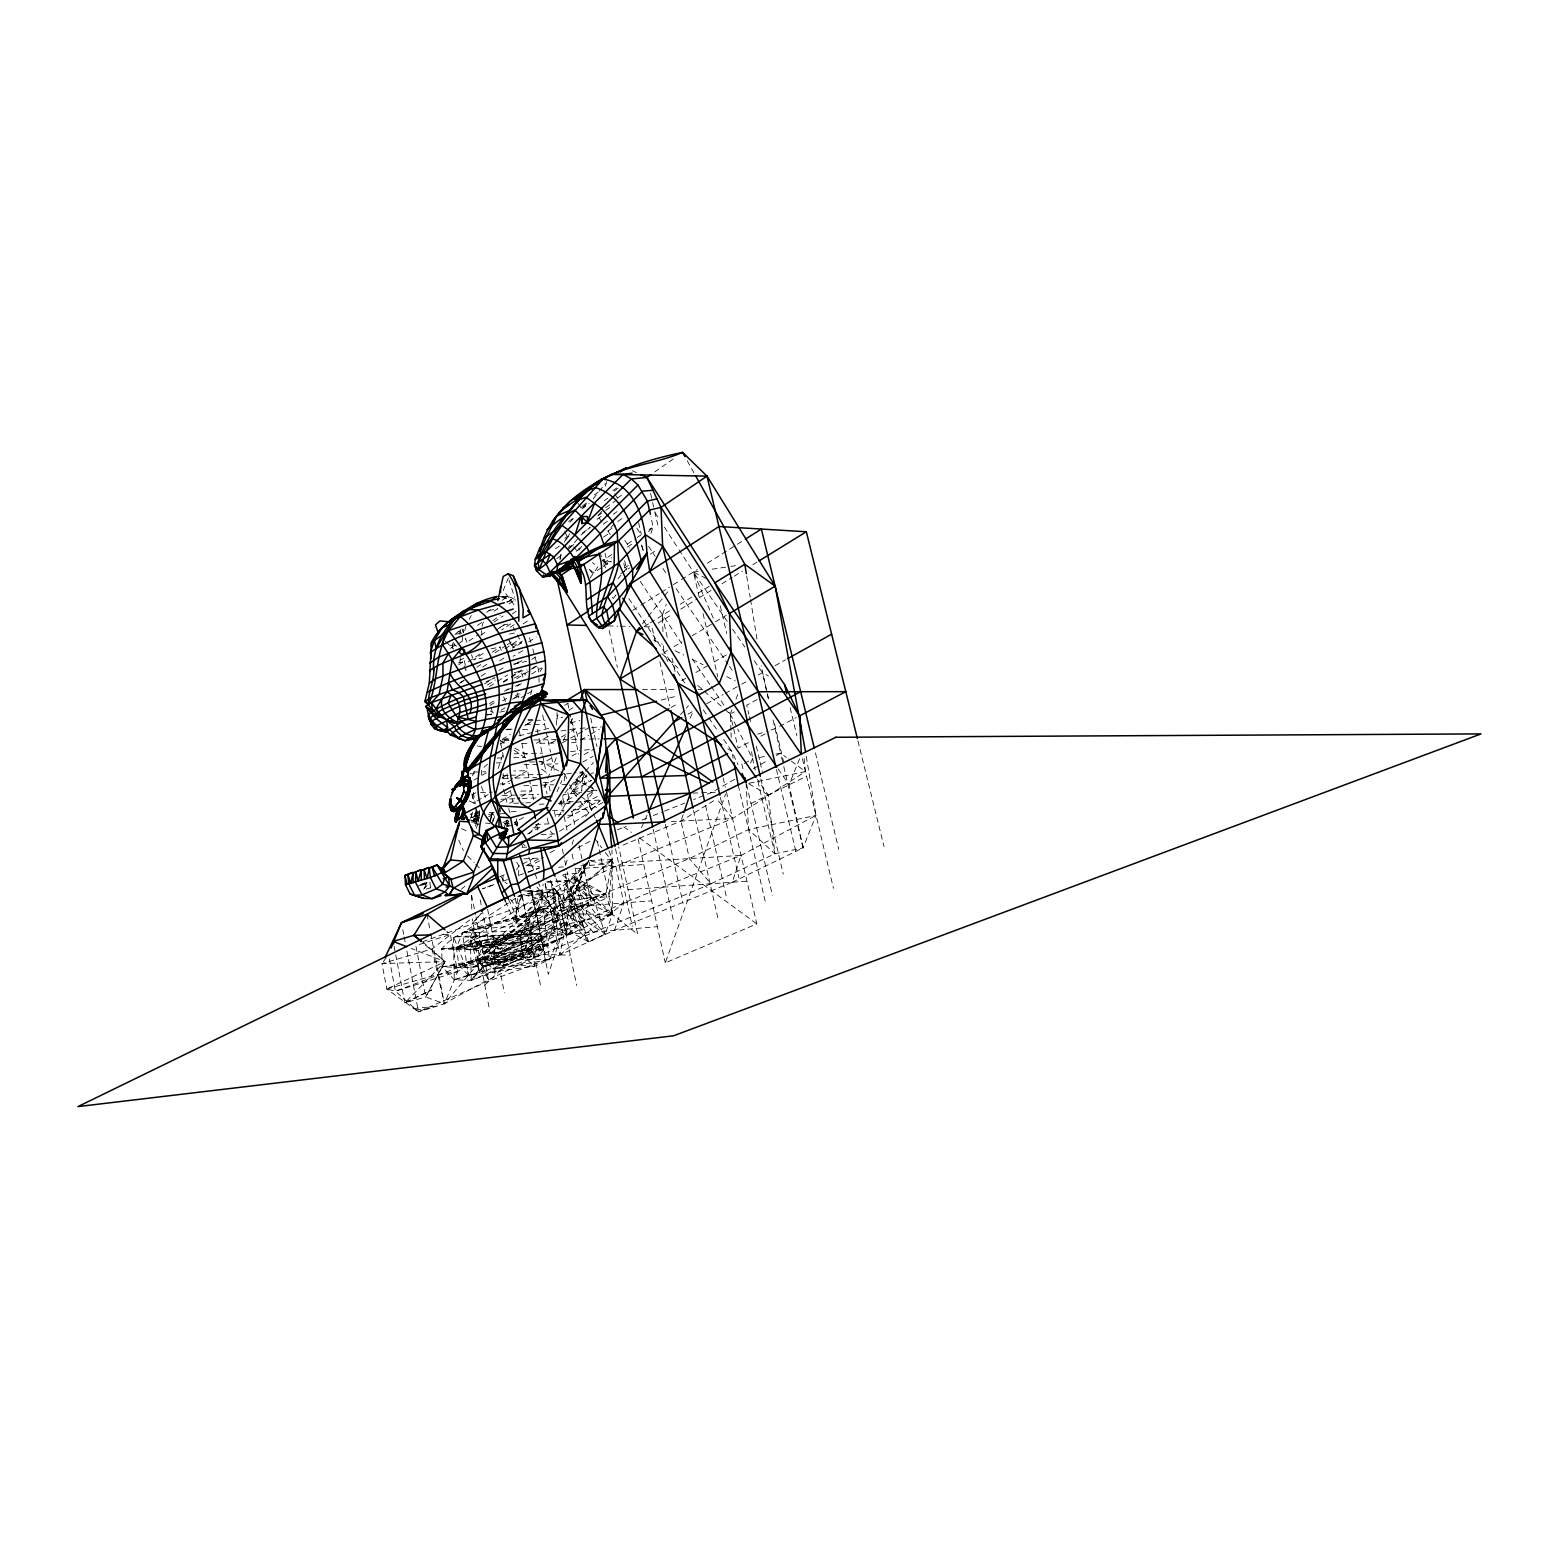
<?xml version="1.0" encoding="UTF-8"?>
<svg xmlns="http://www.w3.org/2000/svg" width="1559" height="1559" viewBox="0 0 1559 1559"><rect width="100%" height="100%" fill="white"/><g stroke="black" fill="none" stroke-linecap="round" stroke-linejoin="round"><path stroke-width="0.75" stroke-dasharray="5 3.75" d="M491.26 967.106L485.726 962.858L483.758 954.05L488.357 947.307L553.231 888.006C567.203 899.017 560.987 920.473 572.484 933.198L588.523 941.772L605.145 934.075L612.434 914.353L611.985 850.064M501.94 965.411L531.424 956.466L531.463 934.114L538.888 933.607L544.072 939.785L544.052 948.983L538.829 955.901L471.266 980.319L454.312 979.851L442.074 966.853L441.723 948.963C466.044 919.635 511.138 924.468 543.35 908.761L555.647 918.641L558.18 939.863L549.411 959.642L534.679 966.268L468.168 975.077L454.312 979.851L453.435 936.647L531.463 934.114L526.182 941.032L526.163 950.308L531.424 956.466L538.829 955.901L538.888 933.607L470.37 937.134L453.435 936.647L471.266 980.319L493.326 970.828M491.709 962.293L488.357 947.307L496.775 946.547L565.488 883.661L574.472 877.113L583.923 885.044L588.23 902.992L584.781 920.239L566.813 935.381L562.546 931.775L556.738 916.263L552.86 898.062L553.231 888.006L574.472 877.113L588.678 860.51L612.473 859.535L609.277 896.698L612.434 914.353L522.713 956.174L482.959 967.048L471.266 980.319L470.37 937.134L473.41 929.437L545.124 923.63L456.436 947.638L441.723 948.963L470.643 949.762L538.868 940.135L471.013 967.652L442.074 966.853L526.163 950.308L544.052 948.983L502.154 967.028M514.47 824.497L515.834 822.84L516.419 824.769M515.756 824.302L515.016 822.08L514.256 822.918M518.562 875.262L518.991 865.908L516.555 862.069M556.505 724.818L557.089 712.658M564.222 780.962L564.65 774.102L576.07 772.66M562.76 797.682L563.695 802.067L581.585 792.303L582.91 771.783L578.35 772.368M503.265 773.595L502.466 785.073L512.911 779.052M597.37 841.236L609.277 896.698L558.882 920.765L515.483 924.234L517.413 918.933L520.024 917.043L541.538 907.124L543.117 884.148M528.111 891.124L552.334 889.448L542.922 894.125L515.483 924.234L517.607 896.308L540.077 890.286M609.004 850.746L612.473 859.535L583.923 885.044L552.86 898.062L483.758 954.05L504.103 952.198L566.891 924.214L612.434 914.353L605.866 894.379L574.472 877.113L573.166 894.184L566.19 913.593L572.484 933.198L585.21 928.365L566.19 913.593L562.37 903.07L565.488 883.661L585.366 863.822M502.758 880.816L503.323 873.605M481.322 774.959L481.712 770.263M460.353 657.723L459.827 662.478L458.346 661.055M462.205 641.041L463.53 629.134M452.773 643.614L452.246 647.998L456.085 645.387M490.403 820.716L492.683 812.317L489.136 821.086M459.924 634.494L460.626 629.7M559.895 559.35L560.636 554.653M560.266 559.135L561.123 554.361M538.888 933.607L470.643 949.762L520.258 935.419L605.866 894.379L612.473 859.535L602.378 864.563L580.279 865.908M469.707 919.946L432.057 949.002L382.013 963.579L386.788 989.01L418.494 1011.81L488.747 981.079L559.895 954.888L564.962 929.476L623.795 902.934L741.032 855.404L815.981 815.415L806.237 756.154M516.633 824.029L516.906 826.289M477.229 819.547L476.645 821.398L473.468 819.469L475.729 811.635L478.574 822.431L476.041 828.862M464.757 630.888L466.083 625.159M530.664 694.612L532.126 688.766M515.444 917.004L521.836 894.184L544.968 900.498M506.811 826.465L508.682 819.917M507.104 825.568L508.78 819.703M504.22 827.751L506.09 821.223M505.759 824.146L506.909 820.073M506.09 824.243L507.299 819.976M490.111 820.697L492.683 812.317M491.923 823.425L494.281 815.24L492.157 814.597M493.19 821.262L495.08 814.714M470.526 818.417L472.299 812.297M471.325 817.072L472.494 812.181M479.548 811.167C475.398 812.103 470.857 835.488 476.742 810.076M476.976 820.19L474.832 819.274L477.58 811.031M479.607 814.48L477.911 820.346C473.605 822.743 479.782 812.414 479.295 810.563M479.646 811.421L477.911 820.346L476.762 819.313M558.005 714.938L556.777 719.05L562.78 717.043M482.043 626.27L483.348 621.983M650.96 533.509L653.046 526.845L650.863 516.36M565.664 864.933L567.788 858.093M572.056 844.432L573.478 839.872M442.074 966.853L522.713 956.174L543.078 893.385L524.194 894.106M545.143 883.934L559.895 954.888L614.48 930.314L732.262 882.258L741.032 855.404L622.158 862.692M585.073 864.271L548.32 974.356L531.073 890.715M614.48 930.314L623.795 902.934L615.863 866.258L603.236 849.772M605.301 486.155L606.841 481.673M683.154 814.616L680.971 821.047L689.39 858.561L710.962 883.778L774.901 853.786L803.08 847.882L815.981 815.415L748.554 829.505L689.39 858.561L572.095 906.831L494.612 944.091L457.644 971.666L395.421 991.193L386.788 989.01L445.036 961.63L422.957 942.182M498.101 768.49L503.479 752.802M726.377 791.836L756.817 923.902L665.303 962.858L725.559 794.116M662.945 631.707L662.244 615.376L666.239 604.424M538.829 955.901L471.013 967.652L482.9 963.832L471.266 980.319L482.959 967.048L558.18 939.863L546.215 946.508L555.647 918.641L482.53 945.943L477.502 959.37L458.794 965.04L456.436 947.638L462.458 932.925L521.836 894.184L513.535 918.27L462.458 932.925L468.168 975.077L490.91 969.795M730.937 730.411L730.216 714.139L731.873 709.871M735.984 699.173L738.459 692.761M472.533 775.797L475.105 769.094M732.262 882.258L803.08 847.882L789.068 784.82L799.592 758.765M508.331 577.96L503.304 590.315L515.893 607.269M389.341 958.999L395.421 991.193L418.494 1011.81L444.373 1003.84L457.644 971.666L450.356 934.465L446.751 931.366M475.32 826.153L479.003 817.306M544.033 787.431L546.78 780.806M547.696 778.604L556.875 756.427M563.345 740.837L565.196 736.374M570.73 723.006L573.498 716.322M534.679 966.268L466.492 962.702L532.944 951.477L464.134 945.241L530.469 930.587L462.458 932.925L528.715 915.835L534.679 966.268L522.713 956.174L520.258 935.419L528.715 915.835L543.35 908.761L549.411 959.642L502.602 967.749M557.031 791.699L561.786 780.708M641.47 827.79L647.277 814.675M690.111 718.192L693.034 711.586M395.752 954.926L404.853 1002.905L425.704 996.961L445.036 961.63L423.035 943.078M558.668 816.507L582.91 771.783L588.523 781.234M469.22 619.332L471.305 615.454M750.464 762.994L752.666 758.921L737.699 729.066M543.078 893.385L456.436 947.638L520.258 935.419L543.078 893.385L559.077 920.063L522.713 956.174L477.502 959.37L482.959 967.048L544.052 948.983M710.962 883.778C621.612 922.499 528.618 954.537 444.373 1003.84L425.704 996.961L445.036 961.63L411.225 948.457M588.523 941.772L575.661 926.572L565.488 883.661L573.166 894.184L588.523 941.772L572.679 913.944L612.434 914.353L588.23 902.992L572.679 913.944L566.891 924.214L566.813 935.381L503.732 966.638M541.538 907.124L565.352 899.913L588.678 860.51L577.298 886.935L574.472 877.113L594.076 900.089L577.473 889.682L600.546 919.946L581.741 907.552L605.145 934.075L589.516 886.116L583.923 885.044L568.45 896.172L562.37 903.07L504.103 952.198L506.09 960.948L502.68 966.015M567.983 548.573L569.97 545.299M564.222 542.181L569.62 533.841M570.165 890.092L588.678 860.51L573.166 894.184L589.516 886.116M516.516 869.805L518.991 865.908L533.451 858.366M515.016 822.08L515.639 824.048L515.016 822.08L525.48 816.448M590.062 578.077L597.799 566.93L592.517 562.526M540.018 671.559L542.279 668.246M383.3 961.747L387.178 956.252M581.682 546.313L577.785 551.769L573.693 546.897M642.425 623.853L646.849 618.26M648.31 616.39L668.967 590.276M593.18 498.802L597.74 493.092M599.241 491.182L605.321 483.563M612.999 598.695L616 595.07L612.258 597.506M618.124 578.623L621.008 575.135M623.912 571.666L627.049 567.924M432.057 949.002L444.373 1003.84L494.612 944.091L495.255 974.979L482.062 909.17M564.865 792.907L582.91 771.783L576.655 775.271M610.31 534.601L607.952 531.073L613.895 524.155M576.538 551.399L579.558 547.93M576.674 796.649L572.64 791.251L586.963 774.784M568.548 549.392L579.636 536.666M581.078 535.01L589.887 527.585M601.949 522.129L597.779 515.912L602.281 510.748M565.859 539.492L568.879 536.062M570.029 522.362L574.375 517.432L568.45 521.622M577.941 503.187L581.838 508.994L586.671 503.557M529.183 833.558L538.81 822.665M680.484 714.626L688.454 705.681M585.599 816.351L600.293 800.313M648.602 531.677L653.046 526.845L649.07 529.514M583.826 772.816L569.308 788.23L579.032 795.129M585.443 771.101L593.511 762.546M423.639 889.098L430.031 882.472M484.674 985.288L499.932 970.575L504.414 992.849M494.612 944.091L479.548 959.526L395.421 991.193M577.882 809.647L586.983 800.936L594.135 790.686L589.653 783.125M484.011 767.359L487.499 764.183M461.386 889.234L464.894 886.194M555.92 878.438L565.352 899.913L612.473 859.535M559.895 954.888L623.795 902.934M498.822 964.261L559.798 918.914L489.74 953.504L555.939 900.771L488.357 947.307M503.499 966.307L566.19 920.979L566.813 935.381L506.09 960.948L485.726 962.858L556.738 916.263L588.23 902.992M594.31 494.905L598.149 492.176M582.735 505.681L586.418 503.05M581.838 508.994L585.775 506.207M612.94 490.598L616.838 487.85M614.207 491.066L618.027 488.376M604.151 500.79L607.874 498.159M617.306 498.217L623.113 494.125M654.819 471.89L674.657 457.976M605.672 507.708L617.072 499.718M571.549 811.752L586.983 800.936L599.046 800.079M564.845 538.225L568.548 535.633M597.779 515.912L603.723 511.742M605.71 510.358L609.666 507.591M597 519.303L602.612 515.386M555.53 548.71L559.389 546.02M582.423 532.983L590.276 527.527M613.291 514.256L617.091 511.644M574.472 877.113L584.781 920.239L575.661 926.572L566.813 935.381L557.537 891.884L575.661 926.572L566.891 924.214L506.09 960.948M569.97 547.209L573.907 544.481M603.197 524.214L608.887 520.258M556.719 558.59L562.448 554.634M502.232 600.273L508.02 596.279L515.288 599.552L507.24 605.048M617.832 521.447L623.736 517.374M455.832 633.519L461.737 629.446M486.642 612.317L490.344 609.764M607.952 531.073L615.747 525.695M494.028 611.264L497.789 608.692L486.778 610.914M507.318 602.164L511.138 599.552L515.405 600.975M603.567 537.095L609.452 533.061M477.483 625.393L483.329 621.398M450.493 648.369L456.261 644.432L447.94 646.069M457.995 644.081L465.673 638.859M492.741 620.696L500.303 615.552M493.95 622.177L503.031 616M468.928 641.002L478.866 634.279M480.718 635.234L486.72 631.161M512.248 613.915L516.146 611.264M495.918 630.284L503.791 624.984L511.196 623.561L501.569 630.011M500.108 627.497L505.954 623.581M611.908 554.478L602.3 560.928L611.206 561.844M627.303 544.149L635.215 538.829M637.202 537.485L641.158 534.834M603.703 562.974L611.576 557.713M627.459 547.053L633.519 543M510.183 627.283L514.178 624.613M474.209 818.806L473.468 819.469L474.832 819.274M601.365 567.729L593.511 572.991L588.6 568.275L592.81 574.043M603.333 566.424L611.186 561.182M458.697 664.758L462.711 662.068L461.425 658.541M523.083 623.931L529.008 619.975M468.265 661.854L482.413 652.442M483.154 653.416L473.39 659.905L482.316 658.093M492.118 652.286L500.069 647.024L501.335 650.493M495.021 652.773L505.038 646.167M507.045 644.841L513.047 640.885M624.711 567.807L628.355 565.391M501.082 965.645L496.775 946.547L562.37 903.07L605.866 894.379L583.923 885.044L612.434 914.353M476.84 667.233L480.776 664.641M505.058 648.797L518.738 639.794M620.794 573.634L629.68 567.885M650.454 554.127L656.553 550.113M482.647 667.077L488.649 663.14M512.463 647.531L522.284 641.08M459.515 683.251L463.53 680.62M460.412 682.803L464.231 680.289M517.198 634.727L521.544 642.737L513.807 647.803L508.741 640.32M499.737 660.821L505.701 656.924M528.754 641.879L536.315 636.949M481.127 676.158L487.188 672.221M522.772 650.707L513.106 656.242M498.919 670.584L504.863 666.745M516.633 825.315L517.841 823.834L516.341 820.833M484.498 683.953L494.281 677.658M514.528 664.602L520.628 660.665M517.861 663.16L521.778 660.646M487.48 685.064L495.372 679.977M489.429 686.603L495.548 682.686M497.574 681.38L507.786 674.833M531.794 659.438L535.789 656.885M503.206 681.653L509.325 677.736M511.371 676.431L521.583 669.922M503.46 682.355L509.247 678.652M511.177 677.424L520.842 671.247L527.078 669.961M531.249 669.103L536.004 666.083M516.731 678.789L530.898 669.805M532.905 668.519L536.959 665.946M504.473 691.222L508.312 688.786M531.6 674.073L541.441 667.837M632.759 610.368L638.898 606.47M640.963 605.184L659.243 593.628M661.269 592.342L669.357 587.236M673.391 584.664L679.393 580.883M681.4 579.617L697.399 569.503M707.396 563.189L735.38 545.494M737.368 544.227L743.37 540.427M489.39 703.752L495.255 700.049M517.237 686.194L521.291 683.641M490.052 705.428L496.171 701.569M559.486 831.298L588.776 812.863L578.019 798.461M502.602 700.965L508.624 697.185M515.249 695.957L519.108 693.541M512.482 699.212L520.063 694.476M501.121 710.222L505.135 707.728M525.383 695.119L519.186 698.978L516.672 692.138M527.449 693.833L533.665 689.974M713.749 800.722L680.971 821.047L622.606 845.27M644.432 626.406L648.388 623.97M650.376 622.743L670.214 610.446M680.192 604.268L692.254 596.805M698.296 593.063L709.345 586.223M658.132 623.093L672.553 614.207M680.776 609.14L697.243 598.987M699.309 597.721L711.664 590.101M721.953 583.768L732.243 577.415M734.308 576.148L742.532 571.081M752.822 564.728L756.933 562.195M588.211 794.311L594.135 790.686L583.67 792.03M502.173 739.336L510.417 734.367M524.837 725.656L531.015 721.914M500.322 744.033L508.624 739.024L502.407 739.141M564.553 705.37L568.47 703.012M526.961 724.233L533.003 720.628M667.798 661.347L663.861 652.675L669.922 649.051M673.936 646.654L681.985 641.86M692.079 635.819L713.691 622.879M715.542 621.768L726.221 615.396M572.991 707.708L569.171 709.988L570.672 716.984M502.095 777.98L507.961 774.492M474.014 780.085L480.094 776.499M482.121 775.291L486.194 772.894M548.242 736.335L536.354 743.331L555.608 742.98M551.145 743.058L559.252 738.323M561.279 737.134L569.386 732.418M571.412 731.229L575.446 728.852L570.36 721.193M505.389 793.784L509.228 791.543L513.32 791.407M472.241 794.778L475.807 792.713M681.712 680.659L685.746 678.321M695.899 672.475L710.202 664.231M714.295 661.873L726.942 654.566M514.996 777.844L527.546 770.614L513.827 771.003M580.396 740.174L588.834 735.302M590.939 734.094L599.377 729.242M469.317 800.956L473.488 803.002L481.887 798.169M483.992 796.961L488.201 794.544M551.048 758.395L540.778 764.3L557.83 763.852M569.639 784.82L572.64 791.251L591.329 780.63M734.659 779.305L711.703 792.381L693.716 799.514M753.445 768.606L768.061 760.285M776.401 755.53L780.572 753.153L786.321 757.421M562.292 742.863L568.509 739.336M570.575 738.148L583.008 731.093M585.093 729.924L589.244 727.585M472.455 817.267L479.919 813.038L470.935 813.408M499.854 802.3L511.625 795.636M584.001 754.634L593.901 749.041M671.072 707.494L677.424 703.908M509.54 803.275L519.634 797.584M521.661 796.454L531.755 790.764L519.478 791.192M582.657 762.117L592.829 756.407M488.571 816.819L492.566 814.577M554.907 779.578L545.163 785.054L547.014 793.843M688.006 714.119L692.138 711.8M706.597 703.752L723.142 694.554M725.208 693.404L737.621 686.506M741.753 684.206L745.884 681.907M758.278 675.008L762.409 672.708L768.451 675.943M774.998 665.712L785.483 659.866M571.919 756.018L577.98 752.646M502.992 822.626L507.123 820.346M587.041 776.148L572.601 784.138L585.015 783.729L591.27 780.299M589.107 775.018L595.285 771.588M744.384 763.481L752.666 758.921L755.316 770.165M526.533 865.537L539.336 858.541M550.015 852.715L556.407 849.207M724.818 709.364L730.216 714.139L734.328 711.898M757.07 699.543L746.683 705.194L748.827 714.295M527.624 833.987L539.453 827.615L538.557 823.386M597.311 796.474L588.737 801.092L580.455 801.404M547.501 838.274L553.62 834.981L550.522 831.259M567.632 817.754L599.299 800.819M573.264 809.842L590.471 809.121L606.685 800.469M577.804 847.765L590.569 841.022M495.216 967.398L584.781 920.239L605.145 934.075M748.378 742.688L738.109 748.047L730.216 714.139L726.143 708.215M760.831 736.16L768.977 731.892M775.661 728.404L766.385 731.639M779.5 726.397L796.259 717.608M539.648 860.802L531.561 864.992L523.181 865.596M460.139 660.159L463.686 658.385M580.825 507.649L589.068 503.557M550.639 914.626L569.093 905.506M751.029 803.489L806.568 776.226M420.365 884.81L424.633 882.764M514.587 698.198L520.901 695.158M405.321 1002.418L431.726 989.965L404.931 1002.827L445.036 961.63L382.013 963.579M514.392 677.97L524.974 673.098L525.597 677.132M422.47 941.811L557.401 893.307L615.863 866.258L732.535 818.592L805.457 771.588L803.937 757.05M506.636 690.228L513.164 687.207M515.347 686.194L519.712 684.187M441.723 948.963L544.072 939.785L482.959 967.048L482.53 945.943L473.41 929.437L479.198 971.822L470.37 937.134L531.463 934.114L453.708 949.295L531.463 940.662L454.059 967.184L531.424 956.466M528.715 915.835L456.436 947.638L522.713 956.174M486.213 681.673L494.963 677.931M499.737 876.645L504.2 874.794M617.306 829.836L626.289 826.27M642.035 820.034L651.019 816.468M653.26 815.571L662.263 812.005M664.504 811.109L684.732 803.08M493.891 884.596L482.53 888.805L493.93 884.732M502.992 881.225L507.532 879.549M518.894 875.34L525.695 872.806M527.975 871.968L539.336 867.759M528.053 872.319L539.414 868.168M419.235 944.501L450.356 934.465L440.612 934.698M418.241 885.941L426.328 883.505L423.931 889.819L430.615 887.812M421.846 885.142L429.914 882.706L431.063 891.573M454.312 979.851L490.598 968.841M462.458 932.925L543.35 908.761M506.519 602.105L515.288 599.552M386.788 989.01L437.007 974.589L457.644 971.666M503.713 597.506L508.02 596.279L499.231 596.356M757.518 734.114L764.183 732.243M502.466 739.999L509.501 738.225M518.894 735.867L532.983 732.321M535.322 731.717L549.411 728.189M570.536 722.869L579.929 720.492M661.172 700.049L677.366 695.977M486.681 715.113L493.053 713.671L490.793 707.494M499.737 712.171L506.402 710.67M513.457 664.076L526.611 661.347M514.217 672.611L520.842 671.247L523.006 677.093M759.642 757.479L766.619 756.037M775.914 754.127L780.572 753.153L783.242 764.397M749.216 783.222L805.457 771.588L788.23 758.824M458.541 662.926L462.711 662.068M490.988 648.836L500.069 647.024M511.099 644.822L521.544 642.737M509.481 634.026L516.107 632.72L513.164 627.225M454.877 634.377L463.432 632.72L461.99 628.803M698.062 571.315L693.404 572.036L678.886 549.567M712.093 569.21L728.462 566.735M730.801 566.385L735.458 565.683M560.987 730.957L575.446 728.852L578.72 739.629M544.072 939.785L482.53 945.943L475.105 941.811L520.258 935.419M568.762 803.372L559.817 804.561L563.345 794.681L581.585 792.303M575.446 802.476L586.983 800.936L595.402 818.007M584.391 750.132L591.524 749.314M413.603 1008.595L436.851 1006.159M415.61 1009.92L429.329 1008.478M570.516 751.555L579.714 750.639M580.045 728.423L586.944 727.78M486.973 714.724L493.053 714.158M517.607 896.308L542.922 894.125L558.882 920.765L550.444 880.367M540.544 936.589L657.372 926.67M534.99 909.638L651.701 900.829M565.352 899.913L609.277 896.698M628.024 889.663L746.975 881.205M546.78 881.751L577.532 879.705M547.462 882.277L569.035 880.835M563.247 874.326L584.917 872.943M558.473 867.252L563.325 866.96M575.973 868.753L643.731 864.524M523.766 858.931L543.662 857.762M591.621 727.449L601.209 726.942M521.914 847.336L526.747 847.083M541.109 834.63L557.381 833.812M572.679 913.944L584.001 927.761L568.45 896.172L605.866 894.379M507.006 825.802L514.139 825.471M535.555 824.477L552.198 823.717M533.314 827.907L539.453 827.615M671.383 821.496L732.535 818.592L717.647 799.864M572.64 791.251L582.014 790.842M591.387 790.413L596.084 790.199M556.505 814.636L561.298 814.441M567.846 815.318L572.621 815.104M489.429 812.648L494.164 812.434M511.177 811.732L519.498 811.382M552.49 810.699L564.027 810.212M488.474 814.285L497.906 813.895M500.264 813.798L507.318 813.486M539.317 804.249L544.033 804.054M558.219 803.489L570.048 803.021L567.047 788.893M513.691 803.294L523.376 802.924M525.792 802.827L530.625 802.651M559.467 802.222L574.219 801.657M500.907 799.26L519.829 798.559M522.207 798.481L536.393 797.955M692.82 793.102L715.893 792.225M480.542 792.537L492.41 792.128M502.427 795.597L538.829 794.291M523.766 785.755L553.64 784.762M562.097 784.489L568.392 784.274M500.069 783.982L509.715 783.67M543.487 782.599L548.3 782.443L550.113 791.037M503.167 778.487L512.716 778.194M515.113 778.116L536.647 777.473M474.014 772.095L485.843 771.763M503.284 775.486L508.117 775.349M510.553 775.271L534.756 774.57M537.192 774.492L544.442 774.297M496.386 762.877L501.141 762.76M529.67 762.039L536.803 761.864M539.18 761.805L543.935 761.688M523.96 764.728L538.381 764.358M497.146 758.064L501.862 757.947M513.691 757.674L525.519 757.401M514.022 753.796L542.668 753.172M502.446 596.395L508.02 596.279M521.973 743.604L529.164 743.468M571.549 742.688L576.187 742.591M504.083 743.312L500.127 740.583L509.793 740.428M533.938 739.999L560.519 739.551M562.935 739.492L599.182 738.869M504.239 823.464L508.604 823.386M507.571 729.203L512.093 729.144M505.623 729.709L512.892 729.612M522.577 729.476L529.846 729.378M525.617 724.526L544.637 724.292M527.975 719.498L532.671 719.459M528.111 720.375L532.964 720.336M535.4 720.297L545.124 720.2M470.077 773.751L474.696 773.732M642.483 689.565L676.255 689.565M697.984 689.565L702.797 689.565M549.411 959.642L477.502 959.37L547.618 944.715L475.105 941.811M608.185 625.919L617.91 626.133M620.346 626.192L630.07 626.406M644.666 626.737L651.954 626.893L655.637 643.165M534.055 954.011L570.341 955.238M504.941 823.776L509.481 823.932M506.694 826.114L509.247 826.212M471.422 822.022L478.574 822.431L475.748 806.217M527.644 891.066L557.401 893.307L576.674 985.483M531.989 891.378L544.87 954.381L528.637 927.624L522.07 895.236M523.551 890.774L557.401 893.307L550.113 881.127M485.492 823.055L490.111 823.464M528.696 865.732L539.453 866.726M477.132 745.943L481.517 746.527M474.423 819.352L477.035 819.8M471.403 820.638L478.905 822.158M474.443 823.366L479.159 824.302M501.745 597.448L511.138 599.552M590.978 861.055L614.012 866.453M470.701 819.976L478.574 822.431L475.027 805.984M479.704 818.085L470.389 814.383M471.364 817.189L478.243 819.683M461.561 828.686L467.271 831.22M632.33 470.721L636.462 472.63M706.363 578.525L693.404 572.036L699.874 599.923M653.689 639.95L662.283 644.276M675.164 650.746L683.758 655.053M692.352 659.379L703.09 664.777M726.708 676.645L735.302 680.971M500.127 740.583L504.298 742.747M514.723 748.145L529.319 755.706M539.745 761.104L558.668 770.887M560.792 771.997L567.203 775.31M575.739 779.714L586.418 785.249M588.542 786.34L597.078 790.764M768.256 795.032L746.079 782.228L748.554 829.505L774.901 853.786L768.256 795.032L757.362 779.325M457.995 631.122L461.912 633.519M490.189 710.826L493.462 712.931M727.78 748.71L731.853 751.341L737.953 764.573M513.963 750.113L529.768 761.006M541.636 769.172L547.56 773.245M580.981 796.513L596.532 807.543M623.756 826.874L631.531 832.389M492.469 813.895L491.397 813.252L491.962 814.285M470.37 937.134L482.53 945.943M639.521 837.943L756.817 923.902M496.775 946.547L504.103 952.198M504.902 882.024L507.182 883.817M521.154 842.62L526.786 847.044M562.487 875.106L637.709 934.27L618.728 846.849M556.738 916.263L564.085 922.597L498.178 952.724L560.246 904.571L552.86 898.062M661.737 653.611L677.951 667.954M697.789 685.473L723.006 707.767M445.465 641.353L453.747 649.109M467.622 856.008L474.209 862.673M475.846 864.329L480.796 869.337M584.781 920.239L553.231 888.006L562.546 931.775M458.794 965.04L468.168 975.077M536.939 887.071L542.922 894.125L537.68 880.679M593.044 932.126L572.095 906.831L564.241 869.493M453.143 642.425L457.391 647.706M568.45 896.172L577.629 908.04L565.488 883.661M594.836 838.761L601.832 847.921M500.751 876.489L503.518 880.172M516.731 824.633L517.413 825.666M510.475 899.231L516.711 907.962M778.116 768.899L789.068 784.82M640.203 581.293L682.647 645.017M692.157 658.833L709.832 684.518M711.177 686.486L724.779 706.246M628.823 598.539L685.609 684.245M703.284 709.91L707.377 715.815M708.741 717.803L718.251 731.6M723.688 739.492L731.853 751.341L733.139 758.161M727.215 621.378L693.404 572.036L714.256 620.424M732.633 629.271L744.812 647.043M754.283 660.86L762.409 672.708L766.892 691.533M676.138 588.659L728.072 664.29M729.456 666.278L732.184 670.273M624.828 540.447L629.992 548.144M602.787 559.7L606.548 565.313M614.675 493.774L618.592 499.835M636.851 528.111L640.768 534.172M648.602 546.293L655.131 556.388M662.965 568.509L666.882 574.569M598.968 552.432L606.763 564.455M655.15 512.794L659.106 518.913M664.387 527.098L677.561 547.521M550.152 881.322L557.401 893.307M520.219 842.406L523.824 848.388M687.285 460.84L694.34 473.507M730.216 714.139L736.627 726.942M564.65 774.102L568.645 782.676M603.742 563.929L605.555 567.963M508.565 899.27L517.413 918.933M458.697 840.067L463.393 850.571M505.447 901.277L515.483 924.234M536.803 878.438L528.287 855.852M481.361 786.496L485.609 797.351M564.826 531.132L567.164 537.309M509.559 640.671L513.008 650.006M503.732 696.834L505.623 701.979M465.537 638.508L466.959 642.347M471.461 654.644L472.747 658.151M464.134 665.966L466.258 671.793M529.339 637.612L531.892 644.763M534.756 657.06L537.582 665.069M509.033 580.123L514.587 597.389M623.736 563.481L625.12 568.139M508.721 808.614L509.929 812.804M589.107 862.108L589.965 865.323M530.859 890.637L535.809 909.306L591.757 905.077L582.969 863.783M515.133 898.53L520.024 917.043L575.758 912.717L567.125 871.754M503.576 789.361L506.948 802.261M547.112 818.085L548.807 824.672M857.976 740.973L884.031 846.615M521.232 895.061L525.773 913.34L583.709 908.916L574.082 863.394M815.435 752.9L838.761 849.382M790.14 707.767L796.863 735.712M802.398 758.785L833.461 888.299M464.212 660.587L466.316 669.337M767.437 693.891L768.548 698.49M774.55 723.805L783.924 763.189M783.787 766.638L803.08 847.882M776.479 769.522L796.006 852.013M749.353 716.575L750.97 723.415M756.329 746.254L759.584 760.032M760.11 762.332L762.273 771.51M720.277 605.827L726.786 633.578M760.85 778.643L783.261 874.112M757.947 781.41L774.901 853.786M741.831 764.007L743.429 770.828M746.625 784.586L772.446 895.392M532.847 648.875L534.289 655.014M703.07 613.622L717.783 676.898M738.323 785.483L765.527 902.7M723.162 777.883L725.305 787.178M650.551 493.404L652.13 500.244M652.656 502.524L653.689 507.084M654.741 511.644L658.444 527.721M720.414 797.545L738.888 877.951M662.244 615.376L667.369 637.826M671.987 658.112L675.086 671.676M705.603 805.652L726.923 899.231M638.605 522.616L641.197 534.016M766.677 691.631L761.26 665.635M767.223 694.008L768.295 698.744M773.089 720.024L780.572 753.153M659.847 661.757L669.844 705.896M693.502 810.427L718.114 919.147M624.613 560.733L626.66 569.776M605.028 553.172L607.523 564.377M665.459 824.36L683.056 903.324M609.199 630.518L617.364 667.427M653.182 829.213L673.917 922.87M638.099 838.859L665.303 962.858M590.764 718.036L596.941 746.488M545.143 883.193L554.497 928.95M615.493 848.759L632.311 926.358M472.494 794.233L474.521 803.626M567.885 703.986L568.743 707.981M571.179 719.303L578.642 754.088M582.579 772.368L585.015 783.729M587.353 794.583L590.471 809.121M571.763 811.089L574.608 824.477M579.071 845.465L582.481 861.484M542.649 714.899L550.541 752.159M551.516 756.797L554.829 772.426M560.948 801.384L563.228 812.181M564.183 816.663L567.164 830.713M572.095 854.059L573.576 861.055M537.095 729.281L538.576 736.218M539.063 738.537L546.352 773.225M554.419 811.518L555.686 817.501M562.331 849.051L564.261 858.132M564.728 860.412L566.638 869.493M532.009 891.534L544.87 954.381M519.283 731.015L520.511 736.861M521.875 743.37L525.656 761.533M526.124 763.793L530.352 784.041M530.82 786.282L534.074 801.833M500.614 742.961L502.076 750.074M502.563 752.451L503.538 757.206M506.967 773.81L508.448 780.923M510.397 790.413L512.833 802.281M516.263 818.884L517.744 825.997M540.408 984.976L528.637 927.624L564.962 929.476L479.548 959.526L488.747 981.079L475.943 916.887M536.881 825.432L537.836 830.09M487.616 909.209L498.607 963.949M480.191 899.855L481.595 906.831M471.656 895.392L475.476 914.509M488.98 1006.958L472.163 918.68M426.991 914.334L430.206 930.898M430.674 933.256L444.373 1003.84M416.019 946.566L425.704 996.961M402.807 929.71L403.703 934.445M404.151 936.803L405.515 943.897M406.86 950.932L418.494 1011.81M394.076 946.079L395.323 952.705M473.312 792.303L475.339 803.898M471.909 793.882L473.488 803.002M746.722 576.051L750.171 597.272M750.561 599.63L757.05 639.697M537.913 667.116L538.868 673.215M751.613 751.691L752.315 756.505M481.556 630.635L481.848 635.098M731.035 732.749L731.229 737.388M663.549 645.699L663.861 652.675M471.266 895.334L471.812 909.345M539.005 677.678L539.122 682.121M481.224 913.477L472.338 923.357L481.302 913.496M427.185 882.55L420.54 885.142L427.185 882.55M643.263 550.58L641.08 543.623L643.243 550.58"/><path stroke-width="1.5" d="M431.453 646.771L431.453 642.503C438.352 628.219 451.467 618.416 465.186 611.225M433.636 670.857C430.986 633.558 462.653 603.742 497.048 596.376L492.371 599.63M513.281 609.004L448.661 630.577L431.453 642.503L429.31 683.076L424.886 701.511L439.58 716.614L454.41 723.24L476.216 716.926C478.438 707.084 479.159 695.645 472.825 687.11C459.281 675.105 452.578 658.678 442.152 644.315L445.699 632.642L454.858 618.767L478.399 610.056L504.337 602.748M482.316 684.245L431.531 702.583L425.685 706.422L427.185 708.098C427.79 719.323 437.105 727.702 447.141 731.21L450.298 734.874L465.108 740.778L473.546 739.063L479.821 735.185C499.25 696.6 471.091 660.159 448.661 630.577L460.314 616.507L468.811 609.569L483.037 601.599L499.426 598.734M503.927 715.23L539.414 700.069L586.359 699.718L604.288 719.44C605.262 751.808 611.771 785.853 602.846 817.851L558.531 846.108L504.083 860.626L489.312 860.471L481.049 846.44L484.459 834.221L484.888 833.247L483.972 843.477L486.096 830.479L495.372 825.939L507.182 828.608L507.26 830.83L500.303 835.234M536.277 566.229L536.53 570.711C556.29 558.512 570.243 538.108 587.373 522.44L587.49 516.516L580.883 516.536L546.098 551.75L535.302 559.311L534.503 565.176L536.53 570.711L542.824 577.2L550.6 575.7M463.997 808.634C464.368 811.265 458.288 819.449 463.608 819.527L464.757 818.124M566.385 765.917L567.671 759.779L568.782 715.055L557.596 702.018L539.414 700.069L474.501 739.609L463.218 772.407M468.382 771.978L468.285 775.622L467.778 768.158L461.659 771.783L461.912 778.818L462.711 780.591L464.465 779.831M468.947 783.943C468.557 793.862 464.27 806.51 454.059 810.056L451.623 808.77L453.708 810.154L456.768 809.374L460.275 806.354L468.382 790.121M497.672 859.243L497.867 882.433M501.998 828.199L495.138 795.869L501.686 770.458L511.04 743.799L531.307 707.143L539.414 700.069L556.173 731.658L567.671 759.779L546.079 807.62C554.244 818.144 558.044 832.896 558.531 846.108L553.757 846.712M535.439 818.456L534.016 811.479L521.486 803.703C502.446 775.758 509.774 739.356 522.168 710.319L540.466 703.966L586.359 699.718L582.053 711.489L580.533 763.676L549.45 811.362L521.895 831.96L508.526 846.751L506.129 859.418L504.083 860.626M539.706 551.184C554.595 489.078 627.147 463.841 682.608 452.402L707.006 476.119L775.154 586.145L805.457 751.419M518.796 621.145C519.069 605.067 518.699 586.886 508.156 573.829L503.187 576.46L497.867 600.605M526.24 703.499L533.256 702.836L545.026 695.002M473.507 835.312L463.354 861.055L443.789 873.508L448.446 877.093L449.655 885.999L444.997 891.904L431.979 898.686L423.541 898.335L410.056 893.989L405.496 884.694L404.97 875.417L412.745 872.397L407.834 874.541L410.758 883.505L413.057 872.962L415.922 872.066L415.454 882.238L422.002 894.885L431.979 898.686L441.002 895.646M482.082 839.697L482.491 838.723L481.965 849.441L484.031 849.187M603.138 813.057L602.846 817.851L603.547 813.057M605.613 772.329L607.075 748.378L595.519 780.806L554.692 825.062L526.747 840.028L507.474 853.611L492.566 853.436L485.141 842.289L485.667 831.473L493.073 827.848M462.458 783.943L462.77 779.325M451.019 799.592L450.765 803.567M543.428 879.549L544.072 870.351L540.895 848.992M470.74 788.406L470.077 778.682M482.491 838.723L481.77 848.798L483.68 835.994L481.419 847.609M545.143 693.989L546.254 692.332L542.474 690.481L541.285 692.06L545.143 693.989L541.343 693.736L534.269 697.614M580.611 569.269C592.245 587.041 578.331 615.396 598.714 627.77L602.495 628.472L614.421 620.716L627.049 592.595L627.42 587.685L625.393 577.824L618.67 563.013L617.189 531.307L612.551 521.174L601.618 508.624L585.989 497.243L579.539 499.64C561.883 517.705 545.747 538.167 538.186 562.624L539.141 569.892L546.391 574.764L553.036 573.868L573.42 562.643L558.122 573.069L567.71 569.171L572.328 566.034L555.784 572.153L549.197 576.479C570.594 561.922 592.79 546.235 618.553 540.876L649.557 510.066L660.997 507.396L707.006 476.119L775.934 767.164M450.999 802.982L451.311 798.89M433.655 667.973C435.019 680.581 427.4 692.293 428.608 704.512C438.878 680.659 434.786 653.104 448.661 630.577M449.966 803.567L450.278 799.494L449.538 805.36M518.621 711.177C525.714 702.661 535.75 694.125 547.131 694.067L543.409 691.124L547.131 694.067L538.985 695.431L535.322 698.081M468.518 784.723C467.758 794.291 463.725 806.763 453.669 809.823L451.545 808.341M538.03 697.36C513.457 700.303 500.731 724.604 479.821 735.185C470.799 737.621 461.035 732.652 456.651 724.623L458.443 717.257L469.941 713.379C476.898 694.32 455.715 687.811 449.986 673.118L452.188 659.769L462.068 647.764L500.03 633.324L535.263 623.756C544.461 646.712 551.633 674.618 538.03 697.36L522.187 707.123M542.006 642.698L507.396 652.013L449.986 673.118L447.043 691.689L442.327 698.218C438.469 709.209 447.823 717.997 456.923 722.09M450.239 803.703L450.59 799.748M463.958 802.106L456.982 798.013L463.14 803.509L463.958 802.106L456.982 798.013L463.14 803.509M489.312 860.471L502.29 838.898L521.895 831.96L526.747 840.028L529.67 848.759L528.949 853.026M650.863 474.677L646.888 477.463L631.356 478.944L587.373 522.44L581.897 523.571L582.462 517.978M453.591 811.635C466.063 807.445 472.923 790.452 470 778.116L467.505 776.265L463.958 777.259L467.564 776.401L470 778.116C472.864 789.809 466.511 803.041 457.45 810.485L453.981 811.401L451.545 809.647M470.136 781.994C469.064 792.264 465.537 806.276 454.643 809.881L452.363 808.478M470.487 788.367L470.038 778.389L467.622 776.713L464.153 777.688L467.388 776.908M450.863 803.08L451.233 799.67M620.326 472.026L626.133 467.856L602.904 479.081L561.981 525.364L552.568 538.771L546.098 551.75L553.718 556.972L557.615 565.157L556.894 571.237L549.957 572.309L542.824 577.2L543.409 574.94M543.117 680.094L545.767 673.897C506.909 686.876 462.575 690.169 428.433 714.256L431.083 724.409L434.552 728.696L438.118 730.158L449.245 729.281L458.346 737.836L465.108 740.778L472.981 735.926L475.553 729.378L476.216 716.926M466.959 768.431L463.666 771.744L462.711 780.591L468.343 774.433M481.614 848.271L483.271 836.969L473.02 830.772L464.212 813.681L463.179 804.58M533.256 702.836L544.052 695.275L539.453 698.588M611.869 847.687C607.269 814.5 612.687 781.351 607.075 748.378M603.606 726.806L595.519 780.806L606.159 805.399L558.707 840.593L529.67 848.778L506.129 859.418L489.487 858.756L481.049 846.44L490.539 838.118L507.727 829.817L495.372 825.939L494.924 826.933M605.71 798.695L610.037 769.99M460.002 809.862L459.808 808.127M455.053 818.982C456.202 823.405 454.702 811.128 459.087 808.439M455.715 820.658L455.423 818.709M540.954 700.147L545.689 696.756L543.078 692.41M466.063 760.363L465.907 767.73M464.972 760.032L465.03 771.101M453.669 789.653L452.091 789.614L454.916 789.049M482.491 844.959L484.888 833.247M469.181 738.07L473.546 739.063L493.268 726.163C509.208 688.026 491.494 641.353 460.314 616.507M456.417 821.359L455.579 822.139L454.663 820.092L457.644 809.92M459.32 810.368C455.54 834.474 452.773 814.129 458.521 810.446M483.68 835.994L481.205 846.966L484.459 834.221M542.181 691.709L542.474 690.481M461.445 817.325L461.776 819.449L462.653 818.787M488.669 729.943C480.854 759.779 466.083 803.119 495.119 826.348L498.958 817.13L491.455 799.631L488.805 778.915L490.052 758.22L497.087 724.877L502.563 717.159M589.302 858.249L601.092 818.144M546.098 551.75L539.141 569.892L534.503 565.176L536.14 564.007M640.632 474.56L646.888 477.463L714.879 582.793L784.586 684.576L799.611 715.854L801.345 754.42L731.152 652.149L662.653 546.098L645.64 534.873L618.67 563.013C615.454 581.156 605.262 597.116 601.852 615.045L604.95 623.814L609.413 624.087L606.724 610.699L603.469 606.509L588.425 616.214L591.563 621.632C617.267 606.061 634.63 579.987 646.888 553.172C645.757 524.058 637.592 484.479 602.904 479.081L570.068 501.218L558.083 514.528C568.411 502.583 584.8 497.516 594.33 483.758C620.346 465.81 654.059 464.64 682.608 452.402L684.947 456.612M462.789 808.497L462.614 807.387L459.866 808.946L456.261 820.248L457.079 819.586M459.769 818.884L459.048 819.566C454.877 820.092 461.717 802.904 462.867 809.511M469.045 821.866L459.515 821.32L450.493 859.983L442.581 869.552L458.911 823.386M463.783 810.407L461.503 818.222L462.497 818.046M461.561 817.812L463.218 817.384L465.128 810.855M638.956 567.807L641.178 560.324L646.888 553.172L649.694 571.393L719.284 683.349L776.752 766.911M469.863 788.016L464.524 801.696M472.767 745.358L474.501 739.609M469.045 788.932L464.173 801.638M452.246 808.907L454.39 810.446A16.408 6.606 -65.9 0 0 464.387 801.872L469.064 790.218L468.577 781.644L466.414 780.221L462.945 781.137L459.515 784.06M466.511 795.772L468.382 789.77L467.856 781.059M466.277 795.753L468.109 789.926L467.583 781.215L465.439 779.773L462.516 780.591L456.884 786.632M467.193 796.084L469.084 790.082L468.557 781.371L465.693 779.578L462.692 780.416L456.787 786.691M577.025 560.188L589.01 552.022L586.827 547.151L575.057 535.088L580.883 516.536L623.152 474.345L632.019 473.195M466.979 796.045L469.22 785.268L468.304 781.8L466.199 780.396L459.847 784.158L463.471 781.02M469.805 788.951L464.757 802.067M431.063 658.561L430.42 652.383L434.376 640.476L442.191 627.614L449.128 624.925L463.471 610.992L490.812 601.189C528.306 616.896 538.42 667.408 522.187 701.784L514.431 706.578M683.894 812.473L690.442 793.18L736.082 768.061M467.252 785.678L467.505 784.235L463.393 782.793L459.749 785.717L463.471 783.495L465.478 783.982C469.863 789.906 461.561 779.403 459.749 785.717L463.393 782.793L467.505 784.235M652.656 826.835L619.917 678.964L636.52 631.317L639.463 627.595M455.891 833.773L459.009 824.867M599.26 626.211L598.714 627.77L604.95 623.814L620.482 607.153L619.293 597.155L616.097 588.016L612.999 582.618L586.886 599.728M471.188 749.762L461.035 778.487L462.497 774.433M450.785 797.156L452.87 791.446M578.038 562.156L603.937 544.52L600.196 533.743L595.129 527.897L587.373 522.44L594.603 503.109M453.572 789.556L459.067 783.242L463.354 783.768L463.939 790.939L460.314 800.605L454.799 806.919L450.532 806.276M599.455 609.101L614.09 566.073L614.46 543.643C593.589 548.437 574.706 559.681 556.894 571.237L574.628 559.272L642.62 491.124L652.948 490.305M426.913 702.407L424.886 701.511L430.986 697.497L447.043 691.689L451.233 694.866L448.154 702.758C454 714.119 462.594 725.968 475.553 729.378L493.268 726.163M707.006 476.119L611.946 474.365L623.152 474.345L631.356 478.944L638.001 485.044L549.957 572.309L546.254 563.988L550.132 554.244L534.503 565.176M457.45 819.196L455.637 818.183M449.81 894.067L454.371 895.314L445.445 895.529L466.745 893.95L473.351 877.464L473.624 872.183L484.186 848.115M456.514 806.86L455.715 805.594L460.392 800.254L463.686 792.128L465.206 792.264M604.483 809.823L608.712 799.397M391.075 948.067L401.462 922.714L460.041 894.32M497.73 720.316L505.038 715.815C521.934 680.387 508.975 633.831 478.399 610.056L468.811 609.569M579.967 700.712L584.586 689.565L637.67 689.565M385.054 957.538L401.462 922.714L423.249 913.418M648.252 812.492L688.143 722.596M507.182 828.608L507.26 830.83L498.919 835.546M499.094 838.06L506.227 834.084L505.896 831.376M445.699 632.642L436.267 648.349L434.376 640.476M507.805 838.567L508.721 836.618L521.895 831.98L517.978 829.369L546.079 807.62M464.933 801.618L468.187 794.876M453.591 790.588L462.107 778.721M465.4 802.067L468.557 795.558M627.049 592.595L632.681 581L632.642 569.873L627.127 554.322L618.553 540.876L579.909 567.028M467.115 795.538L460.197 806.997L453.435 810.894L451.019 809.452M468.343 796.084L461.425 807.523L454.663 811.421L452.246 809.978M466.102 756.446L475.612 739.784M467.174 756.797L476.606 740.213M453.045 809.199L453.455 807.776L450.59 806.198L449.927 802.144C447.881 807.231 455.949 819.332 449.927 802.144L449.616 806.237L452.052 809.608M649.694 571.393L662.653 546.098L660.997 507.396L646.888 477.463M452.052 809.004L453.065 807.718L450.356 806.061L449.927 802.144L450.59 806.178L453.455 808.4M468.811 769.483L467.778 768.158M595.674 484.693C583.612 489.019 577.356 501.043 569.659 510.397L556.602 516.068C550.152 531.21 539.784 546.137 538.186 562.624C551.438 536.491 566.969 511.41 587.646 490.422L595.596 487.655C627.049 497.418 634.104 532.632 641.178 560.324L607.64 596.707L587.47 609.803M462.068 647.764L448.661 653.24L442.912 663.14L442.99 675.943L439.112 694.398L431.531 702.583L432.447 710.553L425.685 706.422L435.994 718.485L447.55 727.605L444.257 730.099M561.552 578.603L562.546 576.947L558.453 572.056M442.327 698.218L436.013 708.663L439.58 716.614L432.116 720.901L431.083 724.409L433.441 724.662M475.242 738.908C469.61 748.301 461.542 758.434 464.543 770.165L466.122 771.53M491.358 865.791L453.182 888.377L449.031 895.1L445.017 895.373L466.745 893.95L495.587 874.346M405.496 884.694L430.381 877.503L444.9 871.403L437.027 864.992L429.29 867.993L430.381 877.503L436.169 888.883L442.561 884.206L444.9 877.892L448.446 877.093L450.999 879.432L443.789 873.527L451.019 879.471L453.182 888.377L449.011 895.08L444.997 891.904L436.169 888.883L422.002 894.885L414.636 895.353L408.867 884.011L407.834 874.541L404.97 875.417L407.191 884.362M393.647 943.858L393.199 941.422L413.856 935.342L426.991 914.334L462.692 894.203M434.552 728.696L436.754 725.617L447.102 720.706L454.429 726.63L456.124 730.508L461.503 735.731L469.025 738.362L476.684 737.134L487.441 729.768L483.309 730.703M636.637 569.327L646.888 553.172M541.616 687.246L543.994 683.544C509.559 694.924 470.682 696.659 439.58 716.614L432.993 715.328L429.349 719.323L438.118 730.158L447.667 732.282L438.118 730.158M538.557 554.497L535.302 559.311L539.823 547.755L552.568 538.771C562.429 541.791 569.678 550.58 574.628 559.272L557.615 565.157M476.918 759.564C498.217 736.374 515.035 700.108 547.209 692.937M456.962 786.905L462.614 780.884L465.498 780.085L467.603 781.507M450.843 809.063A18.357 7.405 -65.9 0 0 453.24 810.777L456.651 809.901C465.654 802.554 471.948 789.575 469.064 777.96L466.648 776.285L463.179 777.259M460.587 806.529L463.919 801.891M464.465 801.833L457.567 809.199L454.585 809.959L452.519 808.458M477.95 735.556C471.695 745.631 462.127 756.349 465.264 769.094M479.977 734.562C473.605 744.91 463.276 755.862 466.433 768.996M455.52 786.282L459.379 780.942M460.022 780.884L456.066 786.36L461.971 778.701M456.202 786.574L458.775 783.027M479.704 735.867L482.316 732.379M482.92 731.97C475.631 743.292 463.666 755.316 466.94 769.932M463.296 612.765L450.785 619.858L437.748 632.213M464.173 818.826L462.848 817.851M512.287 718.251L468.109 771.413M552.315 521.31L556.641 516.224M467.096 784.216L463.354 783.086L459.749 785.717L463.608 783.787L466.745 786.243M562.526 567.534L567.866 561.396M522.109 704.668L486.427 745.299L466.355 770.536M462.107 804.132L457.664 809.121L453.201 808.497L452.091 805.087M609.335 794.525L678.886 716.419M516.399 711.118L467.408 770.165M561.727 842.601L558.531 846.108L529.67 848.778M605.223 794.954L610.154 789.575L605.457 789.789M546.878 529.729C555.647 522.382 564.865 515.717 574.725 509.89L587.373 522.44M574.686 499.406L581.936 494.008M606.412 748.846L616.097 738.576L668.967 708.702M467.349 770.477L472.202 765.547M445.679 895.334L466.745 893.95L493.131 867.545M603.937 544.52L647.355 501.121L656.963 498.822M530.021 699.777L512.814 717.997L487.714 747.268L473.059 766.911L466.882 772.484L487.304 746.527L529.787 698.783M440.671 869.396L450.493 859.983L463.354 861.055L473.624 872.183L451.019 879.471M521.544 704.98C528.326 698.978 536.764 692.06 546.254 692.332M447.141 731.21L461.795 721.992M463.471 610.992L450.785 619.858M461.854 778.409L455.325 786.106L452.168 792.596L455.384 786.067L462.029 778.253M459.632 783.008L465.771 779.364L467.953 780.669L469.045 784.528M471.13 607.991L476.567 603.275L483.68 601.988M460.49 783.417L465.985 780.124L468.109 781.351M459.827 783.768L463.374 780.708M459.476 783.534L463.062 780.474M460.1 806.1L456.651 809.063L453.903 809.647L451.818 808.186M461.094 806.529L457.644 809.491L454.643 810.251L452.519 808.77M461.191 807.25L457.118 810.719L453.747 811.596L451.272 809.823M505.447 901.277L501.784 892.937L511.488 884.655L518.387 883.622L527.137 876.645L551.204 867.7L598.559 824.399L610.641 824.009M430.42 671.559L429.543 670.76C446.127 658.405 469.201 657.898 482.335 640.086M461.094 806.86L454.916 810.427M456.28 820.872L455.403 821.554L454.663 820.092M458.21 817.929L457.82 819.742L460.002 808.868M517.257 710.436L503.791 720.648C495.996 750.775 481.341 794.369 510.553 817.812L513.71 833.188M481.341 911.255L487.149 906.89L506.266 897.731M463.705 779.851C460.626 782.072 462.38 773.069 461.659 771.783L463.666 771.744M537.991 693.755L528.15 698.646M540.096 700.342L545.864 695.743M543.604 538.401L561.981 525.364L575.057 535.088M430.42 652.383C456.514 634.24 488.591 627.03 518.406 617.072M429.621 663.238L438.488 657.216L448.661 653.24M560.519 575.68L571.451 568.236M602.495 628.472L614.421 620.716L614.889 614.051L612.473 604.795L607.64 596.707M610.777 623.015L605.944 626.289L601.832 625.802L596.688 618.338C595.519 596.98 606.626 575.602 599.007 554.088L585.638 556.972L577.493 560.753M429.31 683.076L435.974 678.633L449.986 673.118M585.521 585.054L618.67 563.013M427.614 692.196C464.348 674.462 504.22 662.029 543.779 651.759M559.642 580.572L557.381 581.312L550.502 573.693L551.769 572.465L558.375 579.636L567.34 592.108L562.546 576.947L557.518 571.335M588.639 610.972L567.008 624.984L586.437 625.412M745.358 539.161L761.357 529.066L814.305 748.184M575.739 567.242L574.745 567.866L580.961 583.027L580.786 566.248L576.012 556.563M642.444 627.634L636.52 631.317L619.02 608.4M758.999 560.928L806.334 531.755L857.392 738.635M512.463 713.126L518.29 709.52M566.053 700.771L584.586 689.565L712.794 782.033M558.161 580.201L619.917 678.964L659.866 655.072M622.762 598.227L677.658 682.998L698.744 694.924L719.284 683.349L731.152 652.149L729.456 613.466L775.154 586.145L744.812 564.261L695.509 475.612M480.211 736.218L487.811 731.678M499.367 834.552L507.727 829.817M673.527 722.168L681.79 717.569M787.568 658.697L831.629 634.182M501.394 838.8L504.941 836.813L504.609 834.123L504.941 836.813L500.673 838.898M469.415 768.977C497.574 754.342 522.694 733.061 556.173 731.658L568.782 715.055L582.053 711.489L604.288 719.44L595.519 780.806L580.533 763.676L567.671 759.779M453.201 788.776L452.324 790.101L453.338 789.945M641.606 776.908L800.663 691.709M460.938 785.288L462.692 784.352C473.293 782.637 465.108 798.5 463.588 802.476L456.982 798.013L462.887 802.943M727.644 753.543L685.609 775.544L600.215 778.194L758.064 691.748L845.816 691.67L799.611 715.854L801.384 732.827M470.116 788.932L488.805 778.915L509.832 765.099L561.318 752.471L556.173 731.658L563.715 769.386M570.555 559.603L572.504 558.629L577.609 567.593L580.961 583.027L580.689 578.194M467.544 784.801L463.53 783.086L459.749 785.717L463.705 783.826M499.796 837.222L506.227 834.084M501.121 837.943L505.408 835.838L501.355 837.456M500.244 836.267L506.694 833.091L500.595 835.527M505.038 715.815C486.311 719.771 464.991 721.349 450.298 734.874L454.39 735.283M563.091 507.669L568.294 505.252M454.799 806.919L456.163 806.295M435.643 875.554L434.591 876.022L432.194 867.116L437.027 864.992L449.655 885.999L466.745 893.95M441.938 872.748L444.9 871.403L442.015 872.28M497.496 877.581L477.405 885.902L487.149 906.89M475.553 729.378L461.503 735.731L458.346 737.836L459.652 739.239L456.144 736.608M609.472 825.51L690.442 793.18L607.757 796.298L618.241 844.588M460.217 818.124L458.619 818.904M458.171 809.511L459.632 809.179M465.634 654.273L523.064 634.279L538.03 630.752L538.147 634.065M513.008 835.156L508.721 836.618L508.526 846.751L496.347 847.375L486.096 830.479L487.831 840.223M401.462 922.714L426.991 914.334L444.958 929.807M486.486 703.927L459.866 712.58L446.498 719.771L438.137 712.015L431.531 702.583M447.043 691.689L511.196 669.805L545.046 660.802M417.929 870.818L420.813 869.941L413.057 872.962L413.116 882.881M446.166 887.052L449.655 885.999L442.561 884.206L432.194 867.116L429.29 867.993L427.127 878.535L424.048 869.591L428.9 867.467L421.164 870.487L418.046 881.42L415.922 872.066M441.333 870.604L444.218 869.727M443.243 878.672L448.446 877.093M469.941 713.379L510.319 702.934L522.187 701.784M463.354 777.103L466.882 776.109L469.317 777.805C472.358 789.634 465.673 802.885 456.553 810.368L453.045 811.284L450.57 809.511M485.804 693.852L464.757 700.049L442.444 709.481L438.137 712.015L439.58 716.614L430.888 711.995L427.185 708.098M548.086 807.698L510.553 817.812L498.958 817.13L498.997 826.621M457.099 809.608L454 810.427L451.857 808.848M453.922 811.07L457.352 810.193C466.238 802.904 472.728 790.082 469.746 778.565M601.053 715.172L656.553 701.219M461.055 808.751C465.011 806.217 460.762 821.184 458.521 817.442M458.697 818.339L457.352 818.066M463.335 786.126L464.796 785.775M510.884 709.676L519.927 707.63M435.292 727.507L437.007 727.137M471.13 827.556L473.527 835.76L479.178 834.513C479.626 787.1 525.461 780.864 562.448 774.531M601.287 479.159L605.983 478.282M567.71 569.171L575.856 567.729M579.246 565.021L583.846 564.358L589.945 582.092L592.401 613.661M551.828 796.201L542.61 797.409L527.76 807.601L499.114 805.828L491.455 799.631L464.212 813.681L467.232 817.481M526.201 702.563L534.074 701.745M493.112 968.529L501.55 967.71M524.603 704.512L533.977 703.635M605.574 789.887L610.154 789.575M464.017 801.521L460.295 800.274M594.33 483.758L598.909 483.543M613.817 824.224L664.173 821.846M421.203 941.519L413.856 935.342L430.888 934.932M604.015 738.791L616.097 738.576L708.897 783.398M558.707 840.593L526.747 840.028L508.526 846.751L502.29 838.898L495.372 825.939M553.289 700.01L572.387 700.654L582.053 711.489M541.304 692.644L545.221 692.859M806.334 531.755L718.952 526.513L629.914 584.235L698.744 694.924L755.998 777.356M449.966 621.905L439.911 620.93L435.487 624.867L438.449 633.539M431.843 721.193L429.758 720.94L427.984 715.834M469.61 820.151L467.252 819.216M455.247 789.107L452.168 789.38L454.507 789.419M476.567 721.427L458.443 717.257C461.951 709.287 458.853 699.25 451.233 694.866M410.056 893.989L423.541 898.335M441.626 730.236L447.667 732.282M508.156 573.829L513.203 575.641L535.263 623.756L535.965 628.472M463.471 783.495L466.277 785.639M393.199 941.422L406.724 946.683M551.204 800.975L542.61 797.409L540.33 778.779L530.976 736.861L540.466 703.966L568.782 715.055L557.596 702.018M546.098 694.573L542.22 692.703L544.715 697.029M642.951 634.552L636.52 631.317L656.339 648.836M473.527 835.76L482.101 840.145M463.588 802.943L456.982 798.013L463.725 801.54A15.785 6.372 -65.9 0 1 452.227 808.225M452.48 808.205L449.927 806.081L449.927 802.144L449.791 806.549L452.48 809.667M464.582 818.319L463.218 817.384M619.917 678.964L721.681 744.754M465.79 780.357L467.895 781.741M517.978 829.388L521.895 831.96M591.036 620.755L597.623 625.12M469.22 778.292L466.843 776.635L463.413 777.59L466.687 776.596L469.045 778.272L470.272 782.287M608.205 815.825L617.929 822.743M413.856 935.342L421.144 940.798M451.272 720.453L454.41 723.24L446.498 719.771L447.55 727.605M541.869 560.051L546.254 563.988M514.509 583.436L519.283 587.782L523.239 609.666L522.967 617.793L530.138 613.934L527.663 610.758M540.992 693.17L543.896 696.288M563.208 582.462L567.34 592.108L557.381 581.312L562.039 576.557L567.34 592.108L551.886 574.745M554.79 571.588L560.305 577.668L567.34 592.108L563.481 586.34M542.922 693.482L545.689 696.756M638.001 485.044L647.355 501.121L650.434 514.256M456.027 821.535L456.007 822.392M673.702 674.326L677.658 682.998L746.079 782.228L745.007 777.668M660.997 507.396L729.456 613.466L799.611 715.854M633.441 817.637L616.097 738.576L584.586 689.565L587.158 701.433M590.062 705.525L592.517 709.403M463.939 790.939L465.654 793.628M459.067 783.242L460.47 785.444M571.549 561.279L580.961 583.027L579.792 566.852L574.375 556.563M570.672 560.714L574.745 567.866L579.792 566.852L580.786 566.248L576.109 558.005M564.183 586.535L567.34 592.108M448.797 682.433L452.617 689.955L458.21 692.215L463.393 696.756L468.265 719.323M596.454 820.131L608.127 848.544M729.456 613.466L714.879 582.793L744.812 564.261L746.352 573.693M742.006 773.4L746.079 782.228M508.565 899.27L489.818 860.899L501.784 892.937M554.985 876.294L543.74 847.921M432.194 867.116L433.909 871.325M463.354 783.768L464.601 786.983M513.203 575.641L516.263 584.313M519.693 854.995L530.235 888.299M502.816 859.379L514.528 896.23M576.499 569.503L580.961 583.027L580.084 578.311M510.884 859.223L520.667 892.761M468.811 781.04L469.805 784.333M469.707 777.883L470.837 781.994M784.586 684.576L786.808 693.852M730.06 647.492L760.305 776.304M714.061 738.381L722.616 775.564M662.653 546.098L719.868 795.187M677.658 682.998L704.532 800.956M670.896 710.553L692.976 808.108M617.871 610.797L664.933 822.022M616.097 738.576L633.324 817.871M556.875 578.155L614.987 846.401M580.045 578.467L580.961 583.027M734.016 762.721L738.323 785.483M561.318 752.471L563.91 769.308M580.883 516.536L581.897 523.571M499.776 807.854L500.069 811.537M450.083 799.046L450.376 803.879M424.516 879.354L424.048 869.591L421.164 870.487L421.3 880.387M500.556 586.593L500.575 592.498M464.348 801.209A18.65 7.522 -66 0 1 450.57 809.199M449.557 805.126A18.65 7.522 -66 0 1 450.064 799.299M449.849 803.275A18.357 7.405 -65.9 0 1 450.356 799.299M464.601 651.759L464.407 652.403A2.67 2.455 -51.3 0 1 461.016 653.923A2.67 2.455 -51.3 0 1 459.808 650.571L460.626 649.518A2.67 2.455 -51.3 0 1 462.555 648.914L463.179 649.07A2.67 2.455 -51.3 0 1 464.601 651.759M503.343 836.852L503.674 839.522L503.343 836.852M835.877 737.271L77.95 1106.598L673.507 1035.8L1481.05 733.899L835.877 737.271"/></g></svg>
